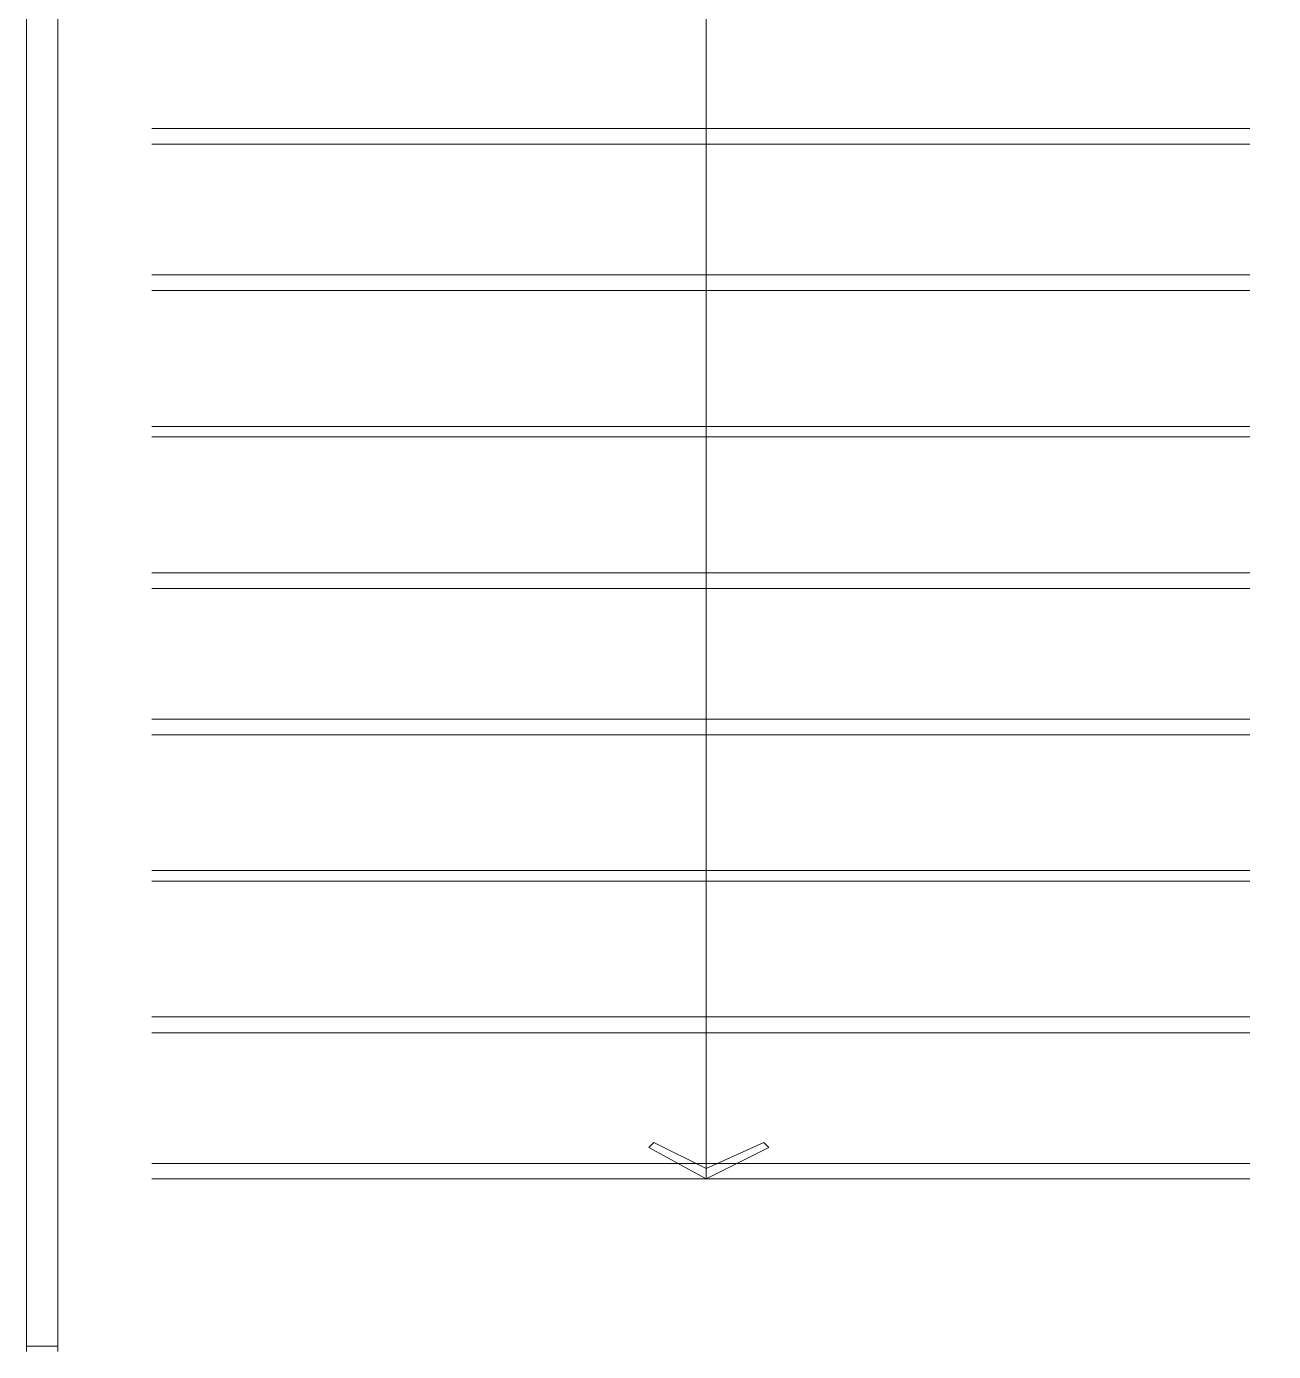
# Model space of a CAD drawing. Header units: millimetres. Extents: x -2246 to 101218, y 0 to 66109.
# Drawn here: x 90743 to 93269, y 10017 to 12702 of the extents above; entities that cross this region are included whole.
import ezdxf

# ---------------------------------------------------------------- set-up
doc = ezdxf.new("R2010")
doc.units = ezdxf.units.MM
doc.layers.add('PDF_형상', color=7, linetype='Continuous')

msp = doc.modelspace()

# ---------------------------------------------------------------- linework, layer by layer
at = {"layer": 'PDF_형상', "lineweight": 5}
for points in [[(90742.8, 10017.3), (90742.8, 16711.6), (90806.3, 16711.6), (90806.3, 10017.3)], [(92119.7, 10366.9), (92119.7, 15673.5), (95943.5, 15673.5)], [(90997, 12495.9), (93221.3, 12495.9)], [(90997, 12464.1), (93221.3, 12464.1)], [(90997, 12199.3), (93221.3, 12199.3)], [(90997, 12167.5), (93221.3, 12167.5)], [(90997, 11892.1), (93221.3, 11892.1)], [(90997, 11870.9), (93221.3, 11870.9)], [(90997, 11595.6), (93221.3, 11595.6)], [(90997, 11563.8), (93221.3, 11563.8)], [(90997, 11299), (93221.3, 11299)], [(90997, 11267.2), (93221.3, 11267.2)], [(90997, 10991.8), (93221.3, 10991.8)], [(90997, 10970.6), (93221.3, 10970.6)], [(90997, 10695.2), (93221.3, 10695.2)], [(90997, 10663.4), (93221.3, 10663.4)], [(90997, 10398.6), (93221.3, 10398.6)], [(90997, 10366.9), (93221.3, 10366.9)], [(90742.8, 10027.9), (90806.3, 10027.9)]]:
    msp.add_lwpolyline(points, dxfattribs=at)
msp.add_lwpolyline([(92003.2, 10430.4), (92119.7, 10366.9), (92246.9, 10430.4), (92236.3, 10441), (92119.7, 10388), (92013.8, 10441)], close=True, dxfattribs=at)

doc.saveas('drawing.dxf')
